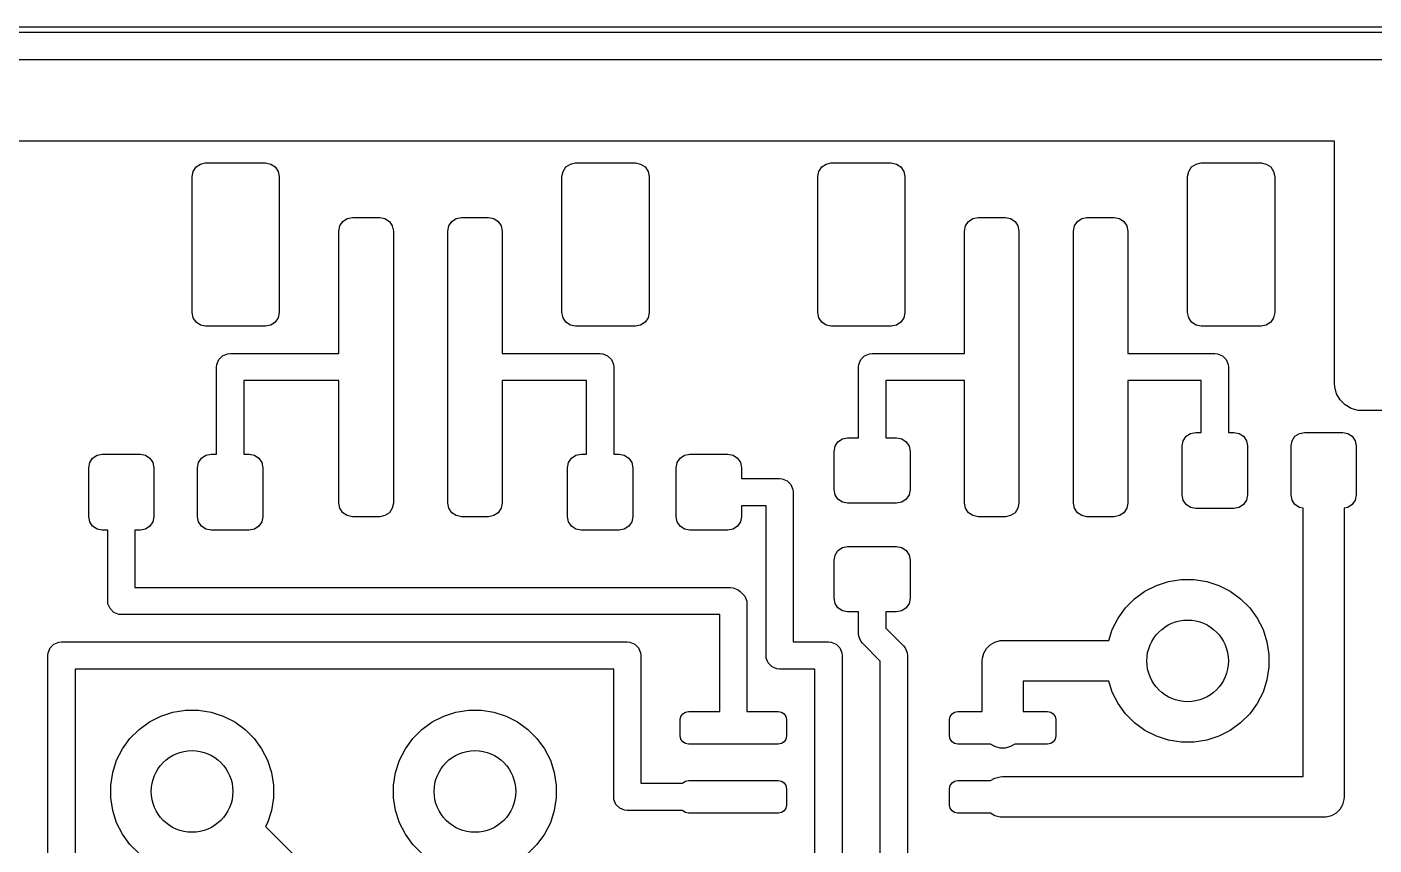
# Model space of a CAD drawing. Header units: millimetres. Extents: x 112.3 to 187.7, y -128.1 to -63.8.
# Drawn here: x 126.07 to 150.83, y -78.78 to -63.75 of the extents above; entities that cross this region are included whole.
import ezdxf

# ---------------------------------------------------------------- set-up
doc = ezdxf.new("R2010")
doc.units = ezdxf.units.MM
doc.layers.add('F.Cu', color=13, linetype='CONTINUOUS', true_color=0xc83434)

msp = doc.modelspace()

# ---------------------------------------------------------------- linework, layer by layer
at = {"layer": 'F.Cu', "linetype": 'CONTINUOUS'}
for p, q in [((112.4, -63.75), (187.699999, -63.75)), ((187.649999, -63.85), (112.45, -63.85)), ((122.7, -64.35), (150.6, -64.35)), ((150.6, -64.35), (164.6, -64.35)), ((150.1, -65.85), (123.45, -65.85)), ((150.1, -70.3), (150.1, -65.85)), ((129.11903, -66.404329), (129.173223, -66.323223)), ((129.173223, -66.323223), (129.254329, -66.26903)), ((129.254329, -66.26903), (129.35, -66.25)), ((129.35, -66.25), (130.45, -66.25)), ((130.45, -66.25), (130.545671, -66.26903)), ((130.545671, -66.26903), (130.626777, -66.323223)), ((130.626777, -66.323223), (130.68097, -66.404329)), ((135.91903, -66.404329), (135.973223, -66.323223)), ((135.973223, -66.323223), (136.054329, -66.26903)), ((136.054329, -66.26903), (136.15, -66.25)), ((136.15, -66.25), (137.25, -66.25)), ((137.25, -66.25), (137.345671, -66.26903)), ((137.345671, -66.26903), (137.426777, -66.323223)), ((137.426777, -66.323223), (137.48097, -66.404329)), ((140.61903, -66.404329), (140.673223, -66.323223)), ((140.673223, -66.323223), (140.754329, -66.26903)), ((140.754329, -66.26903), (140.85, -66.25)), ((140.85, -66.25), (141.95, -66.25)), ((141.95, -66.25), (142.045671, -66.26903)), ((142.045671, -66.26903), (142.126777, -66.323223)), ((142.126777, -66.323223), (142.18097, -66.404329)), ((147.41903, -66.404329), (147.473223, -66.323223)), ((147.473223, -66.323223), (147.554329, -66.26903)), ((147.554329, -66.26903), (147.65, -66.25)), ((147.65, -66.25), (148.75, -66.25)), ((148.75, -66.25), (148.845671, -66.26903)), ((148.845671, -66.26903), (148.926777, -66.323223)), ((148.926777, -66.323223), (148.98097, -66.404329)), ((129.1, -66.5), (129.11903, -66.404329)), ((129.1, -69), (129.1, -66.5)), ((130.68097, -66.404329), (130.7, -66.5)), ((130.7, -66.5), (130.7, -69)), ((135.9, -66.5), (135.91903, -66.404329)), ((135.9, -69), (135.9, -66.5)), ((137.48097, -66.404329), (137.5, -66.5)), ((137.5, -66.5), (137.5, -69)), ((140.6, -66.5), (140.61903, -66.404329)), ((140.6, -69), (140.6, -66.5)), ((142.18097, -66.404329), (142.2, -66.5)), ((142.2, -66.5), (142.2, -69)), ((147.4, -66.5), (147.41903, -66.404329)), ((147.4, -69), (147.4, -66.5)), ((148.98097, -66.404329), (149, -66.5)), ((149, -66.5), (149, -69)), ((131.81903, -67.404329), (131.873223, -67.323223)), ((131.873223, -67.323223), (131.954329, -67.26903)), ((131.954329, -67.26903), (132.05, -67.25)), ((132.05, -67.25), (132.55, -67.25)), ((132.55, -67.25), (132.645671, -67.26903)), ((132.645671, -67.26903), (132.726777, -67.323223)), ((132.726777, -67.323223), (132.78097, -67.404329)), ((133.81903, -67.404329), (133.873223, -67.323223)), ((133.873223, -67.323223), (133.954329, -67.26903)), ((133.954329, -67.26903), (134.05, -67.25)), ((134.05, -67.25), (134.55, -67.25)), ((134.55, -67.25), (134.645671, -67.26903)), ((134.645671, -67.26903), (134.726777, -67.323223)), ((134.726777, -67.323223), (134.78097, -67.404329)), ((143.31903, -67.404329), (143.373223, -67.323223)), ((143.373223, -67.323223), (143.454329, -67.26903)), ((143.454329, -67.26903), (143.55, -67.25)), ((143.55, -67.25), (144.05, -67.25)), ((144.05, -67.25), (144.145671, -67.26903)), ((144.145671, -67.26903), (144.226777, -67.323223)), ((144.226777, -67.323223), (144.28097, -67.404329)), ((145.31903, -67.404329), (145.373223, -67.323223)), ((145.373223, -67.323223), (145.454329, -67.26903)), ((145.454329, -67.26903), (145.55, -67.25)), ((145.55, -67.25), (146.05, -67.25)), ((146.05, -67.25), (146.145671, -67.26903)), ((146.145671, -67.26903), (146.226777, -67.323223)), ((146.226777, -67.323223), (146.28097, -67.404329)), ((131.8, -67.5), (131.81903, -67.404329)), ((131.8, -69.75), (131.8, -67.5)), ((132.78097, -67.404329), (132.8, -67.5)), ((132.8, -67.5), (132.8, -72.5)), ((133.8, -67.5), (133.81903, -67.404329)), ((133.8, -72.5), (133.8, -67.5)), ((134.78097, -67.404329), (134.8, -67.5)), ((134.8, -67.5), (134.8, -69.75)), ((143.3, -67.5), (143.31903, -67.404329)), ((143.3, -69.75), (143.3, -67.5)), ((144.28097, -67.404329), (144.3, -67.5)), ((144.3, -67.5), (144.3, -72.5)), ((145.3, -67.5), (145.31903, -67.404329)), ((145.3, -72.5), (145.3, -67.5)), ((146.28097, -67.404329), (146.3, -67.5)), ((146.3, -67.5), (146.3, -69.75)), ((129.11903, -69.095671), (129.1, -69)), ((130.7, -69), (130.68097, -69.095671)), ((135.91903, -69.095671), (135.9, -69)), ((137.5, -69), (137.48097, -69.095671)), ((140.61903, -69.095671), (140.6, -69)), ((142.2, -69), (142.18097, -69.095671)), ((147.41903, -69.095671), (147.4, -69)), ((149, -69), (148.98097, -69.095671)), ((129.173223, -69.176777), (129.11903, -69.095671)), ((129.254329, -69.23097), (129.173223, -69.176777)), ((129.35, -69.25), (129.254329, -69.23097)), ((130.45, -69.25), (129.35, -69.25)), ((130.545671, -69.23097), (130.45, -69.25)), ((130.626777, -69.176777), (130.545671, -69.23097)), ((130.68097, -69.095671), (130.626777, -69.176777)), ((135.973223, -69.176777), (135.91903, -69.095671)), ((136.054329, -69.23097), (135.973223, -69.176777)), ((136.15, -69.25), (136.054329, -69.23097)), ((137.25, -69.25), (136.15, -69.25)), ((137.345671, -69.23097), (137.25, -69.25)), ((137.426777, -69.176777), (137.345671, -69.23097)), ((137.48097, -69.095671), (137.426777, -69.176777)), ((140.673223, -69.176777), (140.61903, -69.095671)), ((140.754329, -69.23097), (140.673223, -69.176777)), ((140.85, -69.25), (140.754329, -69.23097)), ((141.95, -69.25), (140.85, -69.25)), ((142.045671, -69.23097), (141.95, -69.25)), ((142.126777, -69.176777), (142.045671, -69.23097)), ((142.18097, -69.095671), (142.126777, -69.176777)), ((147.473223, -69.176777), (147.41903, -69.095671)), ((147.554329, -69.23097), (147.473223, -69.176777)), ((147.65, -69.25), (147.554329, -69.23097)), ((148.75, -69.25), (147.65, -69.25)), ((148.845671, -69.23097), (148.75, -69.25)), ((148.926777, -69.176777), (148.845671, -69.23097)), ((148.98097, -69.095671), (148.926777, -69.176777)), ((129.592133, -69.861107), (129.661107, -69.792133)), ((129.661107, -69.792133), (129.751227, -69.754804)), ((129.751227, -69.754804), (129.8, -69.75)), ((129.8, -69.75), (131.8, -69.75)), ((134.8, -69.75), (136.6, -69.75)), ((136.6, -69.75), (136.648773, -69.754804)), ((136.648773, -69.754804), (136.738893, -69.792133)), ((136.738893, -69.792133), (136.807867, -69.861107)), ((141.392133, -69.861107), (141.461107, -69.792133)), ((141.461107, -69.792133), (141.551227, -69.754804)), ((141.551227, -69.754804), (141.6, -69.75)), ((141.6, -69.75), (143.3, -69.75)), ((146.3, -69.75), (147.9, -69.75)), ((147.9, -69.75), (147.948773, -69.754804)), ((147.948773, -69.754804), (148.038893, -69.792133)), ((148.038893, -69.792133), (148.107867, -69.861107)), ((129.55, -70), (129.554804, -69.951227)), ((129.55, -71.6), (129.55, -70)), ((129.554804, -69.951227), (129.592133, -69.861107)), ((136.807867, -69.861107), (136.845196, -69.951227)), ((136.845196, -69.951227), (136.85, -70)), ((136.85, -70), (136.85, -71.6)), ((141.35, -70), (141.354804, -69.951227)), ((141.35, -71.3), (141.35, -70)), ((141.354804, -69.951227), (141.392133, -69.861107)), ((148.107867, -69.861107), (148.145196, -69.951227)), ((148.145196, -69.951227), (148.15, -70)), ((148.15, -70), (148.15, -71.2)), ((131.8, -70.25), (130.05, -70.25)), ((130.05, -70.25), (130.05, -71.6)), ((131.8, -72.5), (131.8, -70.25)), ((136.35, -70.25), (134.8, -70.25)), ((134.8, -70.25), (134.8, -72.5)), ((136.35, -71.6), (136.35, -70.25)), ((143.3, -70.25), (141.85, -70.25)), ((141.85, -70.25), (141.85, -71.3)), ((143.3, -72.5), (143.3, -70.25)), ((147.65, -70.25), (146.3, -70.25)), ((146.3, -70.25), (146.3, -72.5)), ((147.65, -71.2), (147.65, -70.25)), ((150.104278, -70.365263), (150.1, -70.3)), ((150.13806, -70.491342), (150.104278, -70.365263)), ((150.203323, -70.604381), (150.13806, -70.491342)), ((150.295619, -70.696677), (150.203323, -70.604381)), ((150.408658, -70.76194), (150.295619, -70.696677)), ((150.534737, -70.795722), (150.408658, -70.76194)), ((150.6, -70.8), (150.534737, -70.795722)), ((152.6, -70.8), (150.6, -70.8)), ((141.054329, -71.31903), (141.15, -71.3)), ((141.15, -71.3), (141.35, -71.3)), ((141.85, -71.3), (142.05, -71.3)), ((142.05, -71.3), (142.145671, -71.31903)), ((147.31903, -71.354329), (147.373223, -71.273223)), ((147.373223, -71.273223), (147.454329, -71.21903)), ((147.454329, -71.21903), (147.55, -71.2)), ((147.55, -71.2), (147.65, -71.2)), ((148.15, -71.2), (148.25, -71.2)), ((148.25, -71.2), (148.345671, -71.21903)), ((148.345671, -71.21903), (148.426777, -71.273223)), ((148.426777, -71.273223), (148.48097, -71.354329)), ((149.31903, -71.354329), (149.373223, -71.273223)), ((149.373223, -71.273223), (149.454329, -71.21903)), ((149.454329, -71.21903), (149.55, -71.2)), ((149.55, -71.2), (150.25, -71.2)), ((150.25, -71.2), (150.345671, -71.21903)), ((150.345671, -71.21903), (150.426777, -71.273223)), ((150.426777, -71.273223), (150.48097, -71.354329)), ((140.9, -71.55), (140.91903, -71.454329)), ((140.9, -72.25), (140.9, -71.55)), ((140.91903, -71.454329), (140.973223, -71.373223)), ((140.973223, -71.373223), (141.054329, -71.31903)), ((142.145671, -71.31903), (142.226777, -71.373223)), ((142.226777, -71.373223), (142.28097, -71.454329)), ((142.28097, -71.454329), (142.3, -71.55)), ((142.3, -71.55), (142.3, -72.25)), ((147.3, -71.45), (147.31903, -71.354329)), ((147.3, -72.35), (147.3, -71.45)), ((148.48097, -71.354329), (148.5, -71.45)), ((148.5, -71.45), (148.5, -72.35)), ((149.3, -71.45), (149.31903, -71.354329)), ((149.3, -72.35), (149.3, -71.45)), ((150.48097, -71.354329), (150.5, -71.45)), ((150.5, -71.45), (150.5, -72.35)), ((127.2, -71.85), (127.21903, -71.754329)), ((127.21903, -71.754329), (127.273223, -71.673223)), ((127.273223, -71.673223), (127.354329, -71.61903)), ((127.354329, -71.61903), (127.45, -71.6)), ((127.45, -71.6), (128.15, -71.6)), ((128.15, -71.6), (128.245671, -71.61903)), ((128.245671, -71.61903), (128.326777, -71.673223)), ((128.326777, -71.673223), (128.38097, -71.754329)), ((128.38097, -71.754329), (128.4, -71.85)), ((129.2, -71.85), (129.21903, -71.754329)), ((129.21903, -71.754329), (129.273223, -71.673223)), ((129.273223, -71.673223), (129.354329, -71.61903)), ((129.354329, -71.61903), (129.45, -71.6)), ((129.45, -71.6), (129.55, -71.6)), ((130.05, -71.6), (130.15, -71.6)), ((130.15, -71.6), (130.245671, -71.61903)), ((130.245671, -71.61903), (130.326777, -71.673223)), ((130.326777, -71.673223), (130.38097, -71.754329)), ((130.38097, -71.754329), (130.4, -71.85)), ((136, -71.85), (136.01903, -71.754329)), ((136.01903, -71.754329), (136.073223, -71.673223)), ((136.073223, -71.673223), (136.154329, -71.61903)), ((136.154329, -71.61903), (136.25, -71.6)), ((136.25, -71.6), (136.35, -71.6)), ((136.85, -71.6), (136.95, -71.6)), ((136.95, -71.6), (137.045671, -71.61903)), ((137.045671, -71.61903), (137.126777, -71.673223)), ((137.126777, -71.673223), (137.18097, -71.754329)), ((137.18097, -71.754329), (137.2, -71.85)), ((138, -71.85), (138.01903, -71.754329)), ((138.01903, -71.754329), (138.073223, -71.673223)), ((138.073223, -71.673223), (138.154329, -71.61903)), ((138.154329, -71.61903), (138.25, -71.6)), ((138.25, -71.6), (138.95, -71.6)), ((138.95, -71.6), (139.045671, -71.61903)), ((139.045671, -71.61903), (139.126777, -71.673223)), ((139.126777, -71.673223), (139.18097, -71.754329)), ((139.18097, -71.754329), (139.2, -71.85)), ((127.2, -72.75), (127.2, -71.85)), ((128.4, -71.85), (128.4, -72.75)), ((129.2, -72.75), (129.2, -71.85)), ((130.4, -71.85), (130.4, -72.75)), ((136, -72.75), (136, -71.85)), ((137.2, -71.85), (137.2, -72.75)), ((138, -72.75), (138, -71.85)), ((139.2, -71.85), (139.2, -72.05)), ((139.2, -72.05), (139.9, -72.05)), ((139.9, -72.05), (139.948773, -72.054804)), ((139.948773, -72.054804), (140.038893, -72.092133)), ((140.038893, -72.092133), (140.107867, -72.161107)), ((140.107867, -72.161107), (140.145196, -72.251227)), ((140.145196, -72.251227), (140.15, -72.3)), ((140.15, -72.3), (140.15, -75.05)), ((140.91903, -72.345671), (140.9, -72.25)), ((142.3, -72.25), (142.28097, -72.345671)), ((131.81903, -72.595671), (131.8, -72.5)), ((132.8, -72.5), (132.78097, -72.595671)), ((133.81903, -72.595671), (133.8, -72.5)), ((134.8, -72.5), (134.78097, -72.595671)), ((139.65, -72.55), (139.2, -72.55)), ((139.2, -72.55), (139.2, -72.75)), ((139.65, -75.3), (139.65, -72.55)), ((140.973223, -72.426777), (140.91903, -72.345671)), ((141.054329, -72.48097), (140.973223, -72.426777)), ((141.15, -72.5), (141.054329, -72.48097)), ((142.05, -72.5), (141.15, -72.5)), ((142.145671, -72.48097), (142.05, -72.5)), ((142.226777, -72.426777), (142.145671, -72.48097)), ((142.28097, -72.345671), (142.226777, -72.426777)), ((143.31903, -72.595671), (143.3, -72.5)), ((144.3, -72.5), (144.28097, -72.595671)), ((145.31903, -72.595671), (145.3, -72.5)), ((146.3, -72.5), (146.28097, -72.595671)), ((147.31903, -72.445671), (147.3, -72.35)), ((147.373223, -72.526777), (147.31903, -72.445671)), ((147.454329, -72.58097), (147.373223, -72.526777)), ((148.426777, -72.526777), (148.345671, -72.58097)), ((148.48097, -72.445671), (148.426777, -72.526777)), ((148.5, -72.35), (148.48097, -72.445671)), ((149.31903, -72.445671), (149.3, -72.35)), ((149.373223, -72.526777), (149.31903, -72.445671)), ((149.454329, -72.58097), (149.373223, -72.526777)), ((150.426777, -72.526777), (150.345671, -72.58097)), ((150.48097, -72.445671), (150.426777, -72.526777)), ((150.5, -72.35), (150.48097, -72.445671)), ((127.21903, -72.845671), (127.2, -72.75)), ((128.4, -72.75), (128.38097, -72.845671)), ((129.21903, -72.845671), (129.2, -72.75)), ((130.4, -72.75), (130.38097, -72.845671)), ((131.873223, -72.676777), (131.81903, -72.595671)), ((131.954329, -72.73097), (131.873223, -72.676777)), ((132.05, -72.75), (131.954329, -72.73097)), ((132.55, -72.75), (132.05, -72.75)), ((132.645671, -72.73097), (132.55, -72.75)), ((132.726777, -72.676777), (132.645671, -72.73097)), ((132.78097, -72.595671), (132.726777, -72.676777)), ((133.873223, -72.676777), (133.81903, -72.595671)), ((133.954329, -72.73097), (133.873223, -72.676777)), ((134.05, -72.75), (133.954329, -72.73097)), ((134.55, -72.75), (134.05, -72.75)), ((134.645671, -72.73097), (134.55, -72.75)), ((134.726777, -72.676777), (134.645671, -72.73097)), ((134.78097, -72.595671), (134.726777, -72.676777)), ((136.01903, -72.845671), (136, -72.75)), ((137.2, -72.75), (137.18097, -72.845671)), ((138.01903, -72.845671), (138, -72.75)), ((139.2, -72.75), (139.18097, -72.845671)), ((143.373223, -72.676777), (143.31903, -72.595671)), ((143.454329, -72.73097), (143.373223, -72.676777)), ((143.55, -72.75), (143.454329, -72.73097)), ((144.05, -72.75), (143.55, -72.75)), ((144.145671, -72.73097), (144.05, -72.75)), ((144.226777, -72.676777), (144.145671, -72.73097)), ((144.28097, -72.595671), (144.226777, -72.676777)), ((145.373223, -72.676777), (145.31903, -72.595671)), ((145.454329, -72.73097), (145.373223, -72.676777)), ((145.55, -72.75), (145.454329, -72.73097)), ((146.05, -72.75), (145.55, -72.75)), ((146.145671, -72.73097), (146.05, -72.75)), ((146.226777, -72.676777), (146.145671, -72.73097)), ((146.28097, -72.595671), (146.226777, -72.676777)), ((147.55, -72.6), (147.454329, -72.58097)), ((148.25, -72.6), (147.55, -72.6)), ((148.345671, -72.58097), (148.25, -72.6)), ((149.525, -72.595027), (149.454329, -72.58097)), ((149.525, -77.525), (149.525, -72.595027)), ((150.345671, -72.58097), (150.275, -72.595027)), ((150.275, -72.595027), (150.275, -77.9)), ((127.273223, -72.926777), (127.21903, -72.845671)), ((127.354329, -72.98097), (127.273223, -72.926777)), ((127.45, -73), (127.354329, -72.98097)), ((127.55, -73), (127.45, -73)), ((127.55, -74.3), (127.55, -73)), ((128.15, -73), (128.05, -73)), ((128.05, -73), (128.05, -74.05)), ((128.245671, -72.98097), (128.15, -73)), ((128.326777, -72.926777), (128.245671, -72.98097)), ((128.38097, -72.845671), (128.326777, -72.926777)), ((129.273223, -72.926777), (129.21903, -72.845671)), ((129.354329, -72.98097), (129.273223, -72.926777)), ((129.45, -73), (129.354329, -72.98097)), ((130.15, -73), (129.45, -73)), ((130.245671, -72.98097), (130.15, -73)), ((130.326777, -72.926777), (130.245671, -72.98097)), ((130.38097, -72.845671), (130.326777, -72.926777)), ((136.073223, -72.926777), (136.01903, -72.845671)), ((136.154329, -72.98097), (136.073223, -72.926777)), ((136.25, -73), (136.154329, -72.98097)), ((136.95, -73), (136.25, -73)), ((137.045671, -72.98097), (136.95, -73)), ((137.126777, -72.926777), (137.045671, -72.98097)), ((137.18097, -72.845671), (137.126777, -72.926777)), ((138.073223, -72.926777), (138.01903, -72.845671)), ((138.154329, -72.98097), (138.073223, -72.926777)), ((138.25, -73), (138.154329, -72.98097)), ((138.95, -73), (138.25, -73)), ((139.045671, -72.98097), (138.95, -73)), ((139.126777, -72.926777), (139.045671, -72.98097)), ((139.18097, -72.845671), (139.126777, -72.926777)), ((140.9, -73.55), (140.91903, -73.454329)), ((140.91903, -73.454329), (140.973223, -73.373223)), ((140.973223, -73.373223), (141.054329, -73.31903)), ((141.054329, -73.31903), (141.15, -73.3)), ((141.15, -73.3), (142.05, -73.3)), ((142.05, -73.3), (142.145671, -73.31903)), ((142.145671, -73.31903), (142.226777, -73.373223)), ((142.226777, -73.373223), (142.28097, -73.454329)), ((142.28097, -73.454329), (142.3, -73.55)), ((140.9, -74.25), (140.9, -73.55)), ((142.3, -73.55), (142.3, -74.25)), ((146.616252, -74.12104), (146.825975, -74.014181)), ((146.825975, -74.014181), (147.049832, -73.941445)), ((147.049832, -73.941445), (147.282311, -73.904624)), ((147.282311, -73.904624), (147.517689, -73.904624)), ((147.517689, -73.904624), (147.750168, -73.941445)), ((147.750168, -73.941445), (147.974025, -74.014181)), ((147.974025, -74.014181), (148.183748, -74.12104)), ((128.05, -74.05), (139, -74.05)), ((139, -74.05), (139.048773, -74.054804)), ((139.048773, -74.054804), (139.138893, -74.092133)), ((139.138893, -74.092133), (139.138897, -74.092137)), ((139.138897, -74.092137), (139.176777, -74.123223)), ((139.176777, -74.123223), (139.226777, -74.173224)), ((139.226777, -74.173224), (139.257868, -74.211108)), ((139.257868, -74.211108), (139.295197, -74.301228)), ((140.91903, -74.345671), (140.9, -74.25)), ((142.3, -74.25), (142.28097, -74.345671)), ((146.259391, -74.425828), (146.425828, -74.259391)), ((146.425828, -74.259391), (146.616252, -74.12104)), ((148.183748, -74.12104), (148.374172, -74.259391)), ((148.374172, -74.259391), (148.540609, -74.425828)), ((127.554804, -74.348772), (127.55, -74.3)), ((127.554804, -74.348773), (127.554804, -74.348772)), ((127.592133, -74.438893), (127.554804, -74.348773)), ((127.661107, -74.507867), (127.592133, -74.438893)), ((127.751227, -74.545196), (127.661107, -74.507867)), ((139.295197, -74.301228), (139.295197, -74.301237)), ((139.295197, -74.301237), (139.3, -74.35)), ((139.3, -74.35), (139.3, -76.33)), ((140.973223, -74.426777), (140.91903, -74.345671)), ((141.054329, -74.48097), (140.973223, -74.426777)), ((141.15, -74.5), (141.054329, -74.48097)), ((141.35, -74.5), (141.15, -74.5)), ((141.35, -74.9), (141.35, -74.5)), ((142.05, -74.5), (141.85, -74.5)), ((141.85, -74.5), (141.85, -74.796446)), ((142.145671, -74.48097), (142.05, -74.5)), ((142.226777, -74.426777), (142.145671, -74.48097)), ((142.28097, -74.345671), (142.226777, -74.426777)), ((146.12104, -74.616252), (146.259391, -74.425828)), ((148.540609, -74.425828), (148.67896, -74.616252)), ((127.8, -74.55), (127.751227, -74.545196)), ((138.8, -74.55), (127.8, -74.55)), ((138.8, -76.33), (138.8, -74.55)), ((146.014181, -74.825975), (146.12104, -74.616252)), ((148.67896, -74.616252), (148.785819, -74.825975)), ((141.354804, -74.948773), (141.35, -74.9)), ((141.392133, -75.038893), (141.354804, -74.948773)), ((141.85, -74.796446), (142.176776, -75.123223)), ((143.951053, -75.028208), (144, -75.025)), ((144, -75.025), (145.949513, -75.025)), ((145.949513, -75.025), (146.014181, -74.825975)), ((148.785819, -74.825975), (148.858555, -75.049832)), ((126.45, -75.3), (126.454804, -75.251227)), ((126.454804, -75.251227), (126.492133, -75.161107)), ((126.492133, -75.161107), (126.561107, -75.092133)), ((126.561107, -75.092133), (126.651227, -75.054804)), ((126.651227, -75.054804), (126.7, -75.05)), ((126.7, -75.05), (137.1, -75.05)), ((137.1, -75.05), (137.148773, -75.054804)), ((137.148773, -75.054804), (137.238893, -75.092133)), ((137.238893, -75.092133), (137.307867, -75.161107)), ((137.307867, -75.161107), (137.345196, -75.251227)), ((137.345196, -75.251227), (137.35, -75.3)), ((140.15, -75.05), (140.8, -75.05)), ((140.8, -75.05), (140.848773, -75.054804)), ((140.848773, -75.054804), (140.938893, -75.092133)), ((140.938893, -75.092133), (141.007867, -75.161107)), ((141.007867, -75.161107), (141.045196, -75.251227)), ((141.045196, -75.251227), (141.05, -75.3)), ((141.392137, -75.038897), (141.392133, -75.038893)), ((141.423223, -75.076777), (141.392137, -75.038897)), ((141.75, -75.403553), (141.423223, -75.076777)), ((142.176776, -75.123223), (142.207862, -75.161102)), ((142.207862, -75.161102), (142.207867, -75.161107)), ((142.207867, -75.161107), (142.245196, -75.251227)), ((142.245196, -75.251227), (142.25, -75.3)), ((143.628208, -75.351053), (143.653545, -75.256494)), ((143.653545, -75.256494), (143.702492, -75.171714)), ((143.702492, -75.171714), (143.771714, -75.102492)), ((143.771714, -75.102492), (143.856494, -75.053545)), ((143.856494, -75.053545), (143.951053, -75.028208)), ((148.858555, -75.049832), (148.895376, -75.282311)), ((126.45, -85.7), (126.45, -75.3)), ((137.35, -75.3), (137.35, -77.65)), ((139.654804, -75.348772), (139.65, -75.3)), ((139.654804, -75.348773), (139.654804, -75.348772)), ((139.692133, -75.438893), (139.654804, -75.348773)), ((139.761107, -75.507867), (139.692133, -75.438893)), ((139.851227, -75.545196), (139.761107, -75.507867)), ((141.05, -75.3), (141.05, -80.4)), ((141.75, -81.71), (141.75, -75.403553)), ((142.25, -75.3), (142.25, -81.46)), ((143.625, -75.4), (143.628208, -75.351053)), ((143.625, -76.33), (143.625, -75.4)), ((148.895376, -75.517689), (148.858555, -75.750168)), ((148.895376, -75.282311), (148.895376, -75.517689)), ((136.85, -75.55), (126.95, -75.55)), ((126.95, -75.55), (126.95, -85.45)), ((136.85, -77.9), (136.85, -75.55)), ((139.9, -75.55), (139.851227, -75.545196)), ((140.55, -75.55), (139.9, -75.55)), ((140.55, -80.19), (140.55, -75.55)), ((148.858555, -75.750168), (148.785819, -75.974025)), ((145.949513, -75.775), (144.375, -75.775)), ((144.375, -75.775), (144.375, -76.33)), ((146.014181, -75.974025), (145.949513, -75.775)), ((146.12104, -76.183748), (146.014181, -75.974025)), ((148.785819, -75.974025), (148.67896, -76.183748)), ((146.259391, -76.374172), (146.12104, -76.183748)), ((148.67896, -76.183748), (148.540609, -76.374172)), ((128.316252, -76.52104), (128.525975, -76.414181)), ((128.525975, -76.414181), (128.749832, -76.341445)), ((128.749832, -76.341445), (128.982311, -76.304624)), ((128.982311, -76.304624), (129.217689, -76.304624)), ((129.217689, -76.304624), (129.450168, -76.341445)), ((129.450168, -76.341445), (129.674025, -76.414181)), ((129.674025, -76.414181), (129.883748, -76.52104)), ((133.516252, -76.52104), (133.725975, -76.414181)), ((133.725975, -76.414181), (133.949832, -76.341445)), ((133.949832, -76.341445), (134.182311, -76.304624)), ((134.182311, -76.304624), (134.417689, -76.304624)), ((134.417689, -76.304624), (134.650168, -76.341445)), ((134.650168, -76.341445), (134.874025, -76.414181)), ((134.874025, -76.414181), (135.083748, -76.52104)), ((138.075, -76.48), (138.086418, -76.422597)), ((138.075, -76.78), (138.075, -76.48)), ((138.086418, -76.422597), (138.118934, -76.373934)), ((138.118934, -76.373934), (138.167597, -76.341418)), ((138.167597, -76.341418), (138.225, -76.33)), ((138.225, -76.33), (138.8, -76.33)), ((139.3, -76.33), (139.875, -76.33)), ((139.875, -76.33), (139.932403, -76.341418)), ((139.932403, -76.341418), (139.981066, -76.373934)), ((139.981066, -76.373934), (140.013582, -76.422597)), ((140.013582, -76.422597), (140.025, -76.48)), ((140.025, -76.48), (140.025, -76.78)), ((143.025, -76.48), (143.036418, -76.422597)), ((143.025, -76.78), (143.025, -76.48)), ((143.036418, -76.422597), (143.068934, -76.373934)), ((143.068934, -76.373934), (143.117597, -76.341418)), ((143.117597, -76.341418), (143.175, -76.33)), ((143.175, -76.33), (143.625, -76.33)), ((144.375, -76.33), (144.825, -76.33)), ((144.825, -76.33), (144.882403, -76.341418)), ((144.882403, -76.341418), (144.931066, -76.373934)), ((144.931066, -76.373934), (144.963582, -76.422597)), ((144.963582, -76.422597), (144.975, -76.48)), ((144.975, -76.48), (144.975, -76.78)), ((146.425828, -76.540609), (146.259391, -76.374172)), ((148.540609, -76.374172), (148.374172, -76.540609)), ((127.959391, -76.825828), (128.125828, -76.659391)), ((128.125828, -76.659391), (128.316252, -76.52104)), ((129.883748, -76.52104), (130.074172, -76.659391)), ((130.074172, -76.659391), (130.240609, -76.825828)), ((133.159391, -76.825828), (133.325828, -76.659391)), ((133.325828, -76.659391), (133.516252, -76.52104)), ((135.083748, -76.52104), (135.274172, -76.659391)), ((135.274172, -76.659391), (135.440609, -76.825828)), ((146.616252, -76.67896), (146.425828, -76.540609)), ((146.825975, -76.785819), (146.616252, -76.67896)), ((148.183748, -76.67896), (147.974025, -76.785819)), ((148.374172, -76.540609), (148.183748, -76.67896)), ((127.82104, -77.016252), (127.959391, -76.825828)), ((130.240609, -76.825828), (130.37896, -77.016252)), ((133.02104, -77.016252), (133.159391, -76.825828)), ((135.440609, -76.825828), (135.57896, -77.016252)), ((138.086418, -76.837403), (138.075, -76.78)), ((138.118934, -76.886066), (138.086418, -76.837403)), ((138.167597, -76.918582), (138.118934, -76.886066)), ((138.225, -76.93), (138.167597, -76.918582)), ((139.875, -76.93), (138.225, -76.93)), ((139.932403, -76.918582), (139.875, -76.93)), ((139.981066, -76.886066), (139.932403, -76.918582)), ((140.013582, -76.837403), (139.981066, -76.886066)), ((140.025, -76.78), (140.013582, -76.837403)), ((143.036418, -76.837403), (143.025, -76.78)), ((143.068934, -76.886066), (143.036418, -76.837403)), ((143.117597, -76.918582), (143.068934, -76.886066)), ((143.175, -76.93), (143.117597, -76.918582)), ((143.77603, -76.93), (143.175, -76.93)), ((143.856494, -76.976455), (143.77603, -76.93)), ((143.951053, -77.001792), (143.856494, -76.976455)), ((144.048947, -77.001792), (143.951053, -77.001792)), ((144.143506, -76.976455), (144.048947, -77.001792)), ((144.22397, -76.93), (144.143506, -76.976455)), ((144.825, -76.93), (144.22397, -76.93)), ((144.882403, -76.918582), (144.825, -76.93)), ((144.931066, -76.886066), (144.882403, -76.918582)), ((144.963582, -76.837403), (144.931066, -76.886066)), ((144.975, -76.78), (144.963582, -76.837403)), ((147.049832, -76.858555), (146.825975, -76.785819)), ((147.282311, -76.895376), (147.049832, -76.858555)), ((147.517689, -76.895376), (147.282311, -76.895376)), ((147.750168, -76.858555), (147.517689, -76.895376)), ((147.974025, -76.785819), (147.750168, -76.858555)), ((127.641445, -77.449832), (127.714181, -77.225975)), ((127.714181, -77.225975), (127.82104, -77.016252)), ((130.37896, -77.016252), (130.485819, -77.225975)), ((130.485819, -77.225975), (130.558555, -77.449832)), ((132.841445, -77.449832), (132.914181, -77.225975)), ((132.914181, -77.225975), (133.02104, -77.016252)), ((135.57896, -77.016252), (135.685819, -77.225975)), ((135.685819, -77.225975), (135.758555, -77.449832)), ((127.604624, -77.682311), (127.641445, -77.449832)), ((130.558555, -77.449832), (130.595376, -77.682311)), ((132.804624, -77.682311), (132.841445, -77.449832)), ((135.758555, -77.449832), (135.795376, -77.682311)), ((127.604624, -77.917689), (127.604624, -77.682311)), ((130.595376, -77.682311), (130.595376, -77.917689)), ((132.804624, -77.917689), (132.804624, -77.682311)), ((135.795376, -77.682311), (135.795376, -77.917689)), ((137.35, -77.65), (138.114881, -77.65)), ((138.114881, -77.65), (138.118934, -77.643934)), ((138.118934, -77.643934), (138.167597, -77.611418)), ((138.167597, -77.611418), (138.225, -77.6)), ((138.225, -77.6), (139.875, -77.6)), ((139.875, -77.6), (139.932403, -77.611418)), ((139.932403, -77.611418), (139.981066, -77.643934)), ((139.981066, -77.643934), (140.013582, -77.692597)), ((140.013582, -77.692597), (140.025, -77.75)), ((140.025, -77.75), (140.025, -78.05)), ((143.025, -77.75), (143.036418, -77.692597)), ((143.025, -78.05), (143.025, -77.75)), ((143.036418, -77.692597), (143.068934, -77.643934)), ((143.068934, -77.643934), (143.117597, -77.611418)), ((143.117597, -77.611418), (143.175, -77.6)), ((143.175, -77.6), (143.77603, -77.6)), ((143.77603, -77.6), (143.856494, -77.553545)), ((143.856494, -77.553545), (143.951053, -77.528208)), ((143.951053, -77.528208), (144, -77.525)), ((144, -77.525), (149.525, -77.525)), ((127.641445, -78.150168), (127.604624, -77.917689)), ((130.595376, -77.917689), (130.558555, -78.150168)), ((132.841445, -78.150168), (132.804624, -77.917689)), ((135.795376, -77.917689), (135.758555, -78.150168)), ((136.854804, -77.948773), (136.85, -77.9)), ((136.892133, -78.038893), (136.854804, -77.948773)), ((150.271792, -77.948947), (150.246455, -78.043506)), ((150.275, -77.9), (150.271792, -77.948947)), ((127.714181, -78.374025), (127.641445, -78.150168)), ((130.558555, -78.150168), (130.485819, -78.374025)), ((132.914181, -78.374025), (132.841445, -78.150168)), ((135.758555, -78.150168), (135.685819, -78.374025)), ((136.961107, -78.107867), (136.892133, -78.038893)), ((137.051227, -78.145196), (136.961107, -78.107867)), ((137.1, -78.15), (137.051227, -78.145196)), ((138.114881, -78.15), (137.1, -78.15)), ((138.118934, -78.156066), (138.114881, -78.15)), ((138.167597, -78.188582), (138.118934, -78.156066)), ((138.225, -78.2), (138.167597, -78.188582)), ((139.875, -78.2), (138.225, -78.2)), ((139.932403, -78.188582), (139.875, -78.2)), ((139.981066, -78.156066), (139.932403, -78.188582)), ((140.013582, -78.107403), (139.981066, -78.156066)), ((140.025, -78.05), (140.013582, -78.107403)), ((143.036418, -78.107403), (143.025, -78.05)), ((143.068934, -78.156066), (143.036418, -78.107403)), ((143.117597, -78.188582), (143.068934, -78.156066)), ((143.175, -78.2), (143.117597, -78.188582)), ((143.77603, -78.2), (143.175, -78.2)), ((143.856494, -78.246455), (143.77603, -78.2)), ((150.128286, -78.197508), (150.043506, -78.246455)), ((150.197508, -78.128286), (150.128286, -78.197508)), ((150.246455, -78.043506), (150.197508, -78.128286)), ((127.82104, -78.583748), (127.714181, -78.374025)), ((130.485819, -78.374025), (130.450482, -78.443376)), ((130.450482, -78.443376), (132.353553, -80.346446)), ((133.02104, -78.583748), (132.914181, -78.374025)), ((135.685819, -78.374025), (135.57896, -78.583748)), ((143.951053, -78.271792), (143.856494, -78.246455)), ((144, -78.275), (143.951053, -78.271792)), ((149.9, -78.275), (144, -78.275)), ((149.948947, -78.271792), (149.9, -78.275)), ((150.043506, -78.246455), (149.948947, -78.271792)), ((127.959391, -78.774172), (127.82104, -78.583748)), ((133.159391, -78.774172), (133.02104, -78.583748)), ((135.57896, -78.583748), (135.440609, -78.774172)), ((128.125828, -78.940609), (127.959391, -78.774172)), ((133.325828, -78.940609), (133.159391, -78.774172)), ((135.440609, -78.774172), (135.274172, -78.940609))]:
    msp.add_line(p, q, dxfattribs=at)
at = {"layer": 'F.Cu'}
for centre in [(147.4, -75.4), (147.4, -75.4), (147.4, -75.4), (129.1, -77.8), (129.1, -77.8), (129.1, -77.8), (134.3, -77.8), (134.3, -77.8), (134.3, -77.8)]:
    msp.add_circle(centre, 0.75, dxfattribs=at)

doc.saveas('drawing.dxf')
